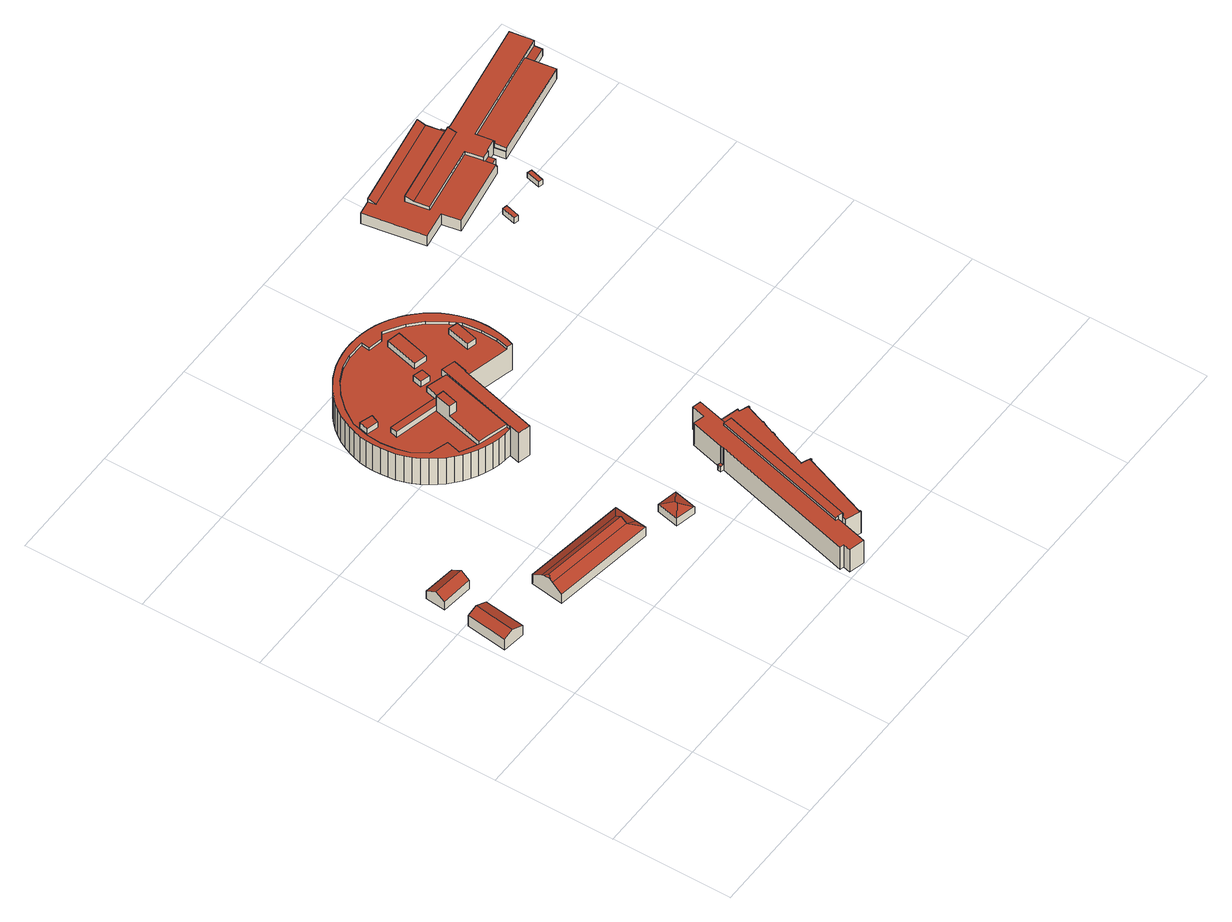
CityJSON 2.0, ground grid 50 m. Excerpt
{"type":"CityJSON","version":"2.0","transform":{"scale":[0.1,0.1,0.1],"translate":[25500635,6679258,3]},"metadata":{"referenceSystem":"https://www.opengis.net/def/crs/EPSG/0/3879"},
"CityObjects":{
"building1":{"type":"Building","attributes":{"Integrate_LoD[1].overlap_filter":89,"Integrate_LoD[1].overlap_file_to_DB":100,"Integrate_LoD[1].overlap_DB_to_file":100,"Integrate_LoD[1].area_diff_filter":10,"Integrate_LoD[1].area_diff":0,"Integrate_LoD[1].matching_mode":1,"Integrate_LoD[1].integration_date":"2016-10-28","Integrate_LoD[1].integrating_person":"vcdb_user","GroundLevel":7.46,"HighestRoof":13.59,"LowestRoof":13.59,"BREC_RoofNames":"flat","BREC_BuildingHeightNN":13.59,"KG_KRAKENN":41510,"REPAIRED":"no","TILA_KOODI":2,"CODE":"111","C_KAYTTARK":"899","Kerrosala":324,"Rakennuksen_tila":"voimassa","Kayttotarkoitus":"Muu käyttötarkoitus","Kerroksia":2,"Rakennustunnus_(VTJ-PRT)":"1023546928","Katuosoite":"Viikinkaari 8","Valmistunut":"1908-12-31","Rakennusaine":"Puu","Tilavuus":810,"Kokonaisala":324,"Rakennustunnus_(RATU)":41510,"roofType":"1000","measuredHeight":6.13},"address":[{"country":"Finland","locality":"Helsinki"},{"country":"Finland","locality":"Helsinki"}],"geometry":[{"type":"Solid","lod":"2","boundaries":[[[[0,1,2,3,4]],[[5,0,4,6]],[[2,7,8,3]],[[5,9,1,0]],[[9,7,2,1]],[[6,4,3,8]],[[7,9,5,6,8]]]],"semantics":{"surfaces":[{"type":"WallSurface"},{"type":"RoofSurface","Area":98.44,"RoofPitch":66.58,"ZMax":7.34,"ZMaxASL":14.8,"ZMin":5.06,"ZMinASL":12.52,"RoofOrientation":97.19},{"type":"RoofSurface","Area":78.04,"RoofPitch":66.58,"ZMax":7.34,"ZMaxASL":14.8,"ZMin":5.52,"ZMinASL":12.98,"RoofOrientation":277.19},{"type":"GroundSurface"}],"values":[[0,0,0,1,2,3,0]]}}]},
"building2":{"type":"Building","attributes":{"Integrate_LoD[1].overlap_filter":89,"Integrate_LoD[1].overlap_file_to_DB":100,"Integrate_LoD[1].overlap_DB_to_file":100,"Integrate_LoD[1].area_diff_filter":10,"Integrate_LoD[1].area_diff":0,"Integrate_LoD[1].matching_mode":1,"Integrate_LoD[1].integration_date":"2016-10-28","Integrate_LoD[1].integrating_person":"vcdb_user","GroundLevel":7.88,"HighestRoof":13.49,"LowestRoof":13.49,"BREC_RoofNames":"flat","BREC_BuildingHeightNN":13.49,"KG_KRAKENN":41504,"REPAIRED":"no","TILA_KOODI":2,"CODE":"111","C_KAYTTARK":"012","Kayttotarkoitus":"Asuinrakennus","Kerroksia":1,"Kerrosala":116,"Katuosoite":"Viikinkaari 8","Valmistunut":"1920-12-31","Rakennusaine":"Puu","Rakennuksen_tila":"voimassa","Tilavuus":325,"Kokonaisala":116,"Rakennustunnus_(RATU)":41504,"Rakennustunnus_(VTJ-PRT)":"1023546862","roofType":"1000","measuredHeight":5.61},"address":[{"country":"Finland","locality":"Helsinki"},{"country":"Finland","locality":"Helsinki"}],"geometry":[{"type":"Solid","lod":"2","boundaries":[[[[10,11,12,13]],[[14,15,16,17]],[[13,12,17,16]],[[11,10,18,19]],[[19,18,15,14]],[[15,18,10,13,16]],[[11,19,14,17,12]]]],"semantics":{"surfaces":[{"type":"WallSurface"},{"type":"GroundSurface"},{"type":"RoofSurface","Area":72.22,"RoofPitch":58.31,"ZMax":6.72,"ZMaxASL":14.6,"ZMin":3.86,"ZMinASL":11.74,"RoofOrientation":7.04},{"type":"RoofSurface","Area":60.75,"RoofPitch":58.3,"ZMax":6.72,"ZMaxASL":14.6,"ZMin":4.34,"ZMinASL":12.22,"RoofOrientation":187.04}],"values":[[0,0,1,2,3,0,0]]}}]},
"building3":{"type":"Building","attributes":{"Integrate_LoD[1].overlap_filter":89,"Integrate_LoD[1].overlap_file_to_DB":100,"Integrate_LoD[1].overlap_DB_to_file":100,"Integrate_LoD[1].area_diff_filter":10,"Integrate_LoD[1].area_diff":0,"Integrate_LoD[1].matching_mode":1,"Integrate_LoD[1].integration_date":"2016-10-28","Integrate_LoD[1].integrating_person":"vcdb_user","GroundLevel":6.16,"HighestRoof":12.48,"LowestRoof":12.48,"BREC_RoofNames":"flat","BREC_BuildingHeightNN":12.48,"KG_KRAKENN":41506,"REPAIRED":"no","TILA_KOODI":2,"CODE":"111","C_KAYTTARK":"941","Kerrosala":879,"Rakennuksen_tila":"voimassa","Kayttotarkoitus":"Muu käyttötarkoitus","Kerroksia":2,"Rakennustunnus_(VTJ-PRT)":"1023546884","Katuosoite":"Viikinkaari 8","Valmistunut":"1900-12-31","Rakennusaine":"Puu","Tilavuus":2510,"Kokonaisala":879,"Rakennustunnus_(RATU)":41506,"roofType":"1000","measuredHeight":6.32},"address":[{"country":"Finland","locality":"Helsinki"},{"country":"Finland","locality":"Helsinki"}],"geometry":[{"type":"Solid","lod":"2","boundaries":[[[[20,21,22,23]],[[24,25,26]],[[27,28,24,29]],[[30,31,25,24,28]],[[20,32,33,21]],[[33,32,27,29]],[[30,34,31]],[[22,21,33,29,35]],[[29,24,26,35]],[[35,26,22]],[[22,26,36,23]],[[25,31,34,36,26]],[[20,23,36,34,30,28,27,32]]]],"semantics":{"surfaces":[{"type":"WallSurface"},{"type":"RoofSurface","Area":213.14,"RoofPitch":56.75,"ZMax":7.59,"ZMaxASL":13.75,"ZMin":4.73,"ZMinASL":10.89,"RoofOrientation":8.61},{"type":"GroundSurface"},{"type":"RoofSurface","Area":1.83,"RoofPitch":54.69,"ZMax":9.24,"ZMaxASL":15.4,"ZMin":8.42,"ZMinASL":14.58,"RoofOrientation":278.2},{"type":"RoofSurface","Area":42.72,"RoofPitch":60.14,"ZMax":7.59,"ZMaxASL":13.75,"ZMin":4.72,"ZMinASL":10.89,"RoofOrientation":98.24},{"type":"RoofSurface","Area":213.99,"RoofPitch":56.89,"ZMax":7.59,"ZMaxASL":13.75,"ZMin":4.73,"ZMinASL":10.89,"RoofOrientation":188.61}],"values":[[0,0,1,1,2,0,3,0,4,4,5,5,0]]}}]},
"building4":{"type":"Building","attributes":{"CODE":"111","C_KAYTTARK":"999","Integrate_LoD[1].overlap_filter":89,"Integrate_LoD[1].overlap_file_to_DB":100,"Integrate_LoD[1].overlap_DB_to_file":100,"Integrate_LoD[1].area_diff_filter":10,"Integrate_LoD[1].area_diff":0,"Integrate_LoD[1].matching_mode":1,"Integrate_LoD[1].integration_date":"2016-10-28","Integrate_LoD[1].integrating_person":"vcdb_user","GroundLevel":5.52,"HighestRoof":9.77,"LowestRoof":9.77,"BREC_RoofNames":"flat","BREC_BuildingHeightNN":9.77,"KG_KRAKENN":41512,"REPAIRED":"no","TILA_KOODI":2,"Kerrosala":81,"Rakennuksen_tila":"voimassa","Kayttotarkoitus":"Muu käyttötarkoitus","Kerroksia":1,"Rakennustunnus_(VTJ-PRT)":"1023546939","Katuosoite":"Viikinkaari 8","Valmistunut":"1951-12-31","Rakennusaine":"Betoni tai kevytbetoni","Tilavuus":240,"Kokonaisala":81,"Rakennustunnus_(RATU)":41512,"roofType":"1000","measuredHeight":4.26},"address":[{"country":"Finland","locality":"Helsinki"},{"country":"Finland","locality":"Helsinki"}],"geometry":[{"type":"Solid","lod":"2","boundaries":[[[[37,38,39,40,41]],[[39,38,42,43]],[[44,42,38,37,45]],[[46,47,48,42,44]],[[43,42,48]],[[44,45,49,46]],[[49,45,37,41]],[[47,46,49,41,40]],[[47,40,39,43,48]]]],"semantics":{"surfaces":[{"type":"RoofSurface","Area":22.15,"RoofPitch":64.97,"ZMax":5.69,"ZMaxASL":11.21,"ZMin":3.56,"ZMinASL":9.07,"RoofOrientation":12.42},{"type":"RoofSurface","Area":23.33,"RoofPitch":64.97,"ZMax":5.69,"ZMaxASL":11.21,"ZMin":3.77,"ZMinASL":9.29,"RoofOrientation":282.31},{"type":"WallSurface"},{"type":"RoofSurface","Area":18.88,"RoofPitch":64.96,"ZMax":5.69,"ZMaxASL":11.21,"ZMin":3.76,"ZMinASL":9.28,"RoofOrientation":192.42},{"type":"GroundSurface"},{"type":"RoofSurface","Area":27.15,"RoofPitch":64.97,"ZMax":5.69,"ZMaxASL":11.21,"ZMin":3.61,"ZMinASL":9.12,"RoofOrientation":102.3}],"values":[[0,1,2,2,3,4,2,2,5]]}}]},
"building5":{"type":"Building","attributes":{"Integrate_LoD[1].overlap_filter":89,"Integrate_LoD[1].overlap_file_to_DB":100,"Integrate_LoD[1].overlap_DB_to_file":100,"Integrate_LoD[1].area_diff_filter":10,"Integrate_LoD[1].area_diff":0,"Integrate_LoD[1].matching_mode":1,"Integrate_LoD[1].integration_date":"2016-10-28","Integrate_LoD[1].integrating_person":"vcdb_user","GroundLevel":8.06,"HighestRoof":20.4,"LowestRoof":20.4,"BREC_RoofNames":"flat","BREC_BuildingHeightNN":20.4,"KG_KRAKENN":112366,"REPAIRED":"no","TILA_KOODI":2,"CODE":"111","C_KAYTTARK":"531","Kerrosala":9956,"Rakennuksen_tila":"voimassa","Kayttotarkoitus":"Muu käyttötarkoitus","Kerroksia":5,"Rakennustunnus_(VTJ-PRT)":"103127002F","Katuosoite":"Viikinkaari 11","Valmistunut":"1999-05-31","Rakennusaine":"Betoni tai kevytbetoni","Tilavuus":49769,"Kokonaisala":10781,"Rakennustunnus_(RATU)":43966,"roofType":"1000","measuredHeight":12.34},"address":[{"country":"Finland","locality":"Helsinki"},{"country":"Finland","locality":"Helsinki"}],"geometry":[{"type":"Solid","lod":"2","boundaries":[[[[50,51,52,53]],[[54,50,53,55]],[[56,57,58,59]],[[60,61,62,63]],[[64,65,66,67,68,69,70,71,72,73,74,75,76,77,78]],[[79,80,81,82]],[[56,61,60,83,84,85,86,87,88,57]],[[89,90,91,92]],[[93,94,95,96]],[[97,98,99,100]],[[90,89,101,102]],[[103,104,105,106]],[[107,108,109,110,111,112,113,114,115,116,117,118,119,120,121,63,62,122,123,124,125,126,127,128,129,130,131,132,133,134,135,55,53,52,136,106,105,137,138,139,140,141],[142,143,144,145],[101,146,147,102],[148,149,150,151],[152,153,154,155]],[[57,88,156,58]],[[157,158,67,66]],[[159,160,64,78]],[[78,77,114,113]],[[161,162,134,133]],[[76,75,116,115]],[[163,161,133,132]],[[164,54,55,135]],[[75,74,117,116]],[[162,164,135,134]],[[79,82,143,142]],[[98,97,152,155]],[[165,166,167,168]],[[169,165,168,170]],[[80,79,142,145]],[[81,80,145,144]],[[99,98,155,154]],[[171,169,170,172]],[[173,171,172,174]],[[77,76,115,114]],[[100,99,154,153]],[[175,163,132,131]],[[82,81,144,143]],[[97,100,153,152]],[[176,177,178,179]],[[166,176,179,167]],[[180,181,182,183]],[[184,180,183,185]],[[186,187,188,189,190,191]],[[177,190,189,178]],[[186,192,193,187]],[[194,184,185,195]],[[196,194,195,197]],[[129,198,199,175,131,130]],[[200,201,127,126]],[[202,196,197,203]],[[204,202,203,205]],[[206,207,208,209]],[[207,210,211,208]],[[212,206,209,213]],[[214,173,174,215]],[[216,214,215,217]],[[218,198,129,128]],[[219,212,213,220]],[[221,219,220,222]],[[223,216,217,224]],[[181,223,224,182]],[[225,221,222,226]],[[227,225,226,228]],[[201,218,128,127]],[[229,227,228,230]],[[231,229,230,232]],[[233,234,235,236]],[[237,233,236,238]],[[239,87,86,240,241,242,243]],[[241,244,245,242]],[[246,247,248,249]],[[210,246,249,211]],[[250,231,232,251]],[[252,250,251,253]],[[254,200,126,125]],[[255,204,205,256]],[[257,255,256,258]],[[136,52,51,259,103,106]],[[260,257,258,261]],[[247,260,261,248]],[[262,263,123,122]],[[71,120,119,118,73,72]],[[264,265,266,267]],[[268,264,267,269]],[[270,271,272,273]],[[244,270,273,245]],[[65,64,160,274,157,66]],[[74,73,118,117]],[[91,90,102,147]],[[275,268,269,276]],[[277,275,276,278]],[[279,237,238,280]],[[281,279,280,282]],[[68,67,158,159,78,113,112,111,283]],[[284,252,253,285]],[[286,284,285,287]],[[274,160,159,158,157]],[[288,70,69,68,283,289]],[[290,286,287,291]],[[271,290,291,272]],[[292,281,282,293]],[[265,292,293,266]],[[93,96,149,148]],[[294,295,109,108]],[[85,84,83,121,120,71,70,288,240,86]],[[88,87,239,156]],[[94,93,148,151]],[[296,283,111,110]],[[297,277,278,298]],[[299,297,298,300]],[[301,254,125,124,123,263]],[[302,299,300,303]],[[192,302,303,193]],[[295,296,110,109]],[[96,95,150,149]],[[304,235,234,262,122,62,61,56,59,305]],[[306,307,141,140]],[[212,219,221,225,227,229,231,250,252,284,286,290,271,270,244,241,240,288,289,283,296,295,294,308,307,306,309,310,311,104,103,259,51,50,54,164,162,161,163,175,199,198,218,201,200,254,301,263,262,234,233,237,279,281,292,265,264,268,275,277,297,299,302,192,186,191,190,177,176,166,165,169,171,173,214,216,223,181,180,184,194,196,202,204,255,257,260,247,246,210,207,206]],[[309,306,140,139]],[[92,91,147,146]],[[83,60,63,121]],[[238,236,235,304,305,59,58,156,239,243,242,245,273,272,291,287,285,253,251,232,230,228,226,222,220,213,209,208,211,249,248,261,258,256,205,203,197,195,185,183,182,224,217,215,174,172,170,168,167,179,178,189,188,187,193,303,300,298,278,276,269,267,266,293,282,280]],[[308,294,108,107]],[[138,137,105,104,311,310,309,139]],[[95,94,151,150]],[[89,92,146,101]],[[307,308,107,141]]]],"semantics":{"surfaces":[{"type":"WallSurface"},{"type":"RoofSurface","Area":415.85,"RoofPitch":90,"ZMax":15.02,"ZMaxASL":23.08,"ZMin":15.02,"ZMinASL":23.08,"RoofOrientation":-1},{"type":"RoofSurface","Area":2035.97,"RoofPitch":90,"ZMax":12.32,"ZMaxASL":20.38,"ZMin":12.32,"ZMinASL":20.38,"RoofOrientation":-1},{"type":"RoofSurface","Area":23.42,"RoofPitch":90,"ZMax":20.07,"ZMaxASL":28.13,"ZMin":20.07,"ZMinASL":28.13,"RoofOrientation":-1},{"type":"RoofSurface","Area":528.02,"RoofPitch":90,"ZMax":13.62,"ZMaxASL":21.68,"ZMin":13.62,"ZMinASL":21.68,"RoofOrientation":-1},{"type":"GroundSurface"}],"values":[[0,0,0,0,1,1,1,1,1,1,0,0,2,0,0,0,0,0,0,0,0,0,0,0,0,0,0,0,0,0,0,0,0,0,0,0,0,0,0,0,0,0,0,0,0,0,0,0,0,0,0,0,0,0,0,0,0,0,0,0,0,0,0,0,0,0,0,0,0,0,0,0,0,0,0,0,0,0,0,0,0,0,0,0,0,0,0,0,0,0,0,0,0,0,0,3,0,0,0,0,0,0,0,0,0,0,0,0,0,0,0,0,0,0,0,0,4,0,0,0,5,0,0,0,0,0]]}}]},
"building6":{"type":"Building","attributes":{"Integrate_LoD[1].overlap_filter":89,"Integrate_LoD[1].overlap_file_to_DB":100,"Integrate_LoD[1].overlap_DB_to_file":100,"Integrate_LoD[1].area_diff_filter":10,"Integrate_LoD[1].area_diff":0,"Integrate_LoD[1].matching_mode":1,"Integrate_LoD[1].integration_date":"2016-10-28","Integrate_LoD[1].integrating_person":"vcdb_user","GroundLevel":3.03,"HighestRoof":14.44,"LowestRoof":14.44,"BREC_RoofNames":"flat","BREC_BuildingHeightNN":14.44,"KG_KRAKENN":16414,"REPAIRED":"no","TILA_KOODI":2,"CODE":"111","C_KAYTTARK":"532","Kerrosala":3547,"Rakennuksen_tila":"voimassa","Kayttotarkoitus":"Yleinen tai liikerakennus","Kerroksia":3,"Rakennustunnus_(VTJ-PRT)":"103126968C","Katuosoite":"Viikinkaari 6","Valmistunut":"1999-12-31","Rakennusaine":"Betoni tai kevytbetoni","Tilavuus":15141,"Kokonaisala":3667,"Rakennustunnus_(RATU)":16414,"roofType":"1000","measuredHeight":11.41},"address":[{"country":"Finland","locality":"Helsinki"},{"country":"Finland","locality":"Helsinki"}],"geometry":[{"type":"Solid","lod":"2","boundaries":[[[[312,313,314,315,316,317,318,319]],[[320,321,322,323,324,325]],[[313,312,326,327]],[[315,314,328,329]],[[330,331,332,333,334,335]],[[336,337,338,339,340,341]],[[338,342,343,339]],[[340,344,345,341]],[[345,344,343,342,346,347]],[[348,349,350,351]],[[352,353,354,355,356,357]],[[358,337,336,359]],[[360,361,362,363,364,365]],[[324,331,330,325]],[[366,353,352,367]],[[368,369,370,371]],[[372,373,365,364]],[[374,363,362,375]],[[372,376,377,373]],[[378,379,377,376]],[[380,368,371,381]],[[318,317,382,383]],[[384,385,386,387,361,360]],[[312,319,388,326]],[[389,390,391,392]],[[393,394,395,358,359]],[[396,389,392,397]],[[398,367,352,357,320,325,330,335,384,360,365,373,377,379,399,400,401,402,329,328,403,381,371,370,404,405,406,407,408,397,392,391,393,359,336,341,345,347]],[[409,400,399,410]],[[409,411,401,400]],[[412,402,401,411]],[[413,380,381,403]],[[404,414,415,351,350,405]],[[398,416,417,418,366,367]],[[406,349,348,419,420,407]],[[409,410,378,376,372,364,363,374,386,385,334,333,322,321,356,355,417,416,346,342,338,337,358,395,421,383,382,422,412,411]],[[380,413,327,326,388,423,394,390,389,396,424,420,419,415,414,369,368]],[[378,410,399,379]],[[402,412,422,316,315,329]],[[317,316,422,382]],[[340,339,343,344]],[[361,387,375,362]],[[324,323,332,331]],[[366,418,354,353]],[[386,374,375,387]],[[346,416,398,347]],[[417,355,354,418]],[[356,321,320,357]],[[322,333,332,323]],[[334,385,384,335]],[[328,314,313,327,413,403]],[[390,394,393,391]],[[394,423,421,395]],[[424,396,397,408]],[[350,349,406,405]],[[318,383,421,423,388,319]],[[420,424,408,407]],[[369,414,404,370]],[[415,419,348,351]]]],"semantics":{"surfaces":[{"type":"RoofSurface","Area":207.47,"RoofPitch":90,"ZMax":12.85,"ZMaxASL":15.88,"ZMin":12.85,"ZMinASL":15.88,"RoofOrientation":-1},{"type":"WallSurface"},{"type":"RoofSurface","Area":1.7,"RoofPitch":90,"ZMax":2.66,"ZMaxASL":5.69,"ZMin":2.66,"ZMinASL":5.69,"RoofOrientation":-1},{"type":"GroundSurface"},{"type":"RoofSurface","Area":477.16,"RoofPitch":90,"ZMax":11.36,"ZMaxASL":14.39,"ZMin":11.36,"ZMinASL":14.39,"RoofOrientation":-1},{"type":"RoofSurface","Area":0.05,"RoofPitch":90,"ZMax":3.38,"ZMaxASL":6.41,"ZMin":3.38,"ZMinASL":6.41,"RoofOrientation":-1}],"values":[[0,1,1,1,1,1,1,1,1,2,1,1,1,1,1,1,1,1,1,1,1,1,1,1,1,1,1,3,1,1,1,1,1,1,1,4,4,1,1,1,5,5,5,5,1,1,1,1,1,1,1,1,1,1,1,1,1,1,1]]}}]},
"building7":{"type":"Building","attributes":{"Integrate_LoD[1].overlap_filter":89,"Integrate_LoD[1].overlap_file_to_DB":100,"Integrate_LoD[1].overlap_DB_to_file":100,"Integrate_LoD[1].area_diff_filter":10,"Integrate_LoD[1].area_diff":0,"Integrate_LoD[1].matching_mode":1,"Integrate_LoD[1].integration_date":"2016-10-28","Integrate_LoD[1].integrating_person":"vcdb_user","GroundLevel":8.94,"HighestRoof":11.94,"LowestRoof":11.94,"BREC_RoofNames":"flat","BREC_BuildingHeightNN":11.94,"REPAIRED":"no","CODE":"210","roofType":"1000","measuredHeight":3},"address":[{"country":"Finland","locality":"Helsinki"},{"country":"Finland","locality":"Helsinki"}],"geometry":[{"type":"Solid","lod":"2","boundaries":[[[[425,426,427,428]],[[429,426,425,430]],[[430,425,428,431]],[[431,428,427,432]],[[429,430,431,432]],[[432,427,426,429]]]],"semantics":{"surfaces":[{"type":"GroundSurface"},{"type":"WallSurface"},{"type":"RoofSurface","Area":11.73,"RoofPitch":90,"ZMax":3,"ZMaxASL":11.94,"ZMin":3,"ZMinASL":11.94,"RoofOrientation":-1}],"values":[[0,1,1,1,2,1]]}}]},
"building8":{"type":"Building","attributes":{"GroundLevel":9.03,"HighestRoof":11.53,"LowestRoof":11.53,"BREC_RoofNames":"flat","BREC_BuildingHeightNN":11.53,"REPAIRED":"no","CODE":"210","Integrate_LoD[1].overlap_filter":89,"Integrate_LoD[1].overlap_file_to_DB":100,"Integrate_LoD[1].overlap_DB_to_file":100,"Integrate_LoD[1].area_diff_filter":10,"Integrate_LoD[1].area_diff":0,"Integrate_LoD[1].matching_mode":1,"Integrate_LoD[1].integration_date":"2016-10-28","Integrate_LoD[1].integrating_person":"vcdb_user","roofType":"1000","measuredHeight":2.5},"address":[{"country":"Finland","locality":"Helsinki"},{"country":"Finland","locality":"Helsinki"}],"geometry":[{"type":"Solid","lod":"2","boundaries":[[[[433,434,435,436]],[[436,435,437,438]],[[438,437,439,440]],[[440,439,434,433]],[[438,440,433,436]],[[439,437,435,434]]]],"semantics":{"surfaces":[{"type":"WallSurface"},{"type":"RoofSurface","Area":11.71,"RoofPitch":90,"ZMax":2.5,"ZMaxASL":11.53,"ZMin":2.5,"ZMinASL":11.53,"RoofOrientation":-1},{"type":"GroundSurface"}],"values":[[0,0,0,0,1,2]]}}]},
"building9":{"type":"Building","attributes":{"Integrate_LoD[1].overlap_filter":89,"Integrate_LoD[1].overlap_file_to_DB":100,"Integrate_LoD[1].overlap_DB_to_file":100,"Integrate_LoD[1].area_diff_filter":10,"Integrate_LoD[1].area_diff":0,"Integrate_LoD[1].matching_mode":1,"Integrate_LoD[1].integration_date":"2016-10-28","Integrate_LoD[1].integrating_person":"vcdb_user","GroundLevel":8.55,"HighestRoof":14.43,"LowestRoof":14.43,"BREC_RoofNames":"flat","BREC_BuildingHeightNN":14.43,"KG_KRAKENN":16435,"REPAIRED":"no","TILA_KOODI":2,"CODE":"111","C_KAYTTARK":"531","Kerrosala":3388,"Rakennuksen_tila":"voimassa","Kayttotarkoitus":"Muu käyttötarkoitus","Kerroksia":2,"Rakennustunnus_(VTJ-PRT)":"103127013U","Katuosoite":"Latokartanonkaari 3","Valmistunut":"1971-12-31","Rakennusaine":"Betoni tai kevytbetoni","Tilavuus":10431,"Kokonaisala":3477,"Rakennustunnus_(RATU)":16435,"roofType":"1000","measuredHeight":5.88},"address":[{"country":"Finland","locality":"Helsinki"},{"country":"Finland","locality":"Helsinki"}],"geometry":[{"type":"Solid","lod":"2","boundaries":[[[[441,442,443,444,445,446,447,448,449,450,451,452,453,454,455]],[[456,457,458,459,460,461,462]],[[463,464,465,466,467,468,469,470,471,472,473,474,475,476,477,478]],[[479,480,481,482,483,484,485,486,487,488,489,490,491,492,493,494,495,496]],[[458,457,479,496]],[[460,459,497,498]],[[494,468,467,499,500,495]],[[461,460,498,499,467,466]],[[475,474,446,445]],[[495,500,497,459,458,496]],[[454,489,488,455]],[[485,501,502,443,442,486]],[[479,457,456,503,504,480]],[[505,453,452]],[[506,501,485,484]],[[507,506,484,483]],[[476,475,445,444]],[[444,443,502,508]],[[489,454,453,505,509,490]],[[503,510,511,504]],[[501,506,507,512,508,502]],[[513,514,515,516]],[[469,468,494,493]],[[517,471,470,513,516,448,447,518]],[[500,499,498,497]],[[490,509,451,450,491]],[[449,448,516,515]],[[517,472,471]],[[441,455,488,487]],[[491,450,449,515,514,492]],[[482,478,477,512,507,483]],[[492,514,513,470,469,493]],[[466,465,462,461]],[[456,462,510,503]],[[480,504,511,464,463,481]],[[446,474,473,518,447]],[[442,441,487,486]],[[472,517,518,473]],[[482,481,463,478]],[[477,476,444,508,512]],[[462,465,464,511,510]],[[451,509,505,452]]]],"semantics":{"surfaces":[{"type":"RoofSurface","Area":947.2,"RoofPitch":90,"ZMax":5.44,"ZMaxASL":13.99,"ZMin":5.44,"ZMinASL":13.99,"RoofOrientation":-1},{"type":"RoofSurface","Area":791.81,"RoofPitch":90,"ZMax":6.98,"ZMaxASL":15.53,"ZMin":6.98,"ZMinASL":15.53,"RoofOrientation":-1},{"type":"GroundSurface"},{"type":"WallSurface"},{"type":"RoofSurface","Area":1.74,"RoofPitch":90,"ZMax":3.55,"ZMaxASL":12.1,"ZMin":3.55,"ZMinASL":12.1,"RoofOrientation":-1},{"type":"RoofSurface","Area":25.48,"RoofPitch":83.37,"ZMax":4.13,"ZMaxASL":12.68,"ZMin":3.75,"ZMinASL":12.3,"RoofOrientation":170.87},{"type":"RoofSurface","Area":136.09,"RoofPitch":71.03,"ZMax":8.2,"ZMaxASL":16.75,"ZMin":6.98,"ZMinASL":15.53,"RoofOrientation":170.72},{"type":"RoofSurface","Area":149.79,"RoofPitch":62.23,"ZMax":7.12,"ZMaxASL":15.67,"ZMin":5.44,"ZMinASL":13.99,"RoofOrientation":170.72}],"values":[[0,0,1,2,3,3,3,3,3,3,3,3,3,3,3,3,3,3,3,4,4,4,3,3,5,3,3,3,3,3,3,3,3,3,3,3,3,6,3,3,3,7]]}}]}
},
"vertices":[
[96,785,95],[43,792,118],[2,798,100],[2,798,45],[96,785,45],[117,955,95],[117,955,45],[23,968,100],[23,968,45],[65,962,118],
[47,1163,87],[180,1145,88],[180,1145,49],[47,1163,49],[170,1062,92],[37,1078,92],[37,1078,49],[170,1062,49],[42,1117,116],[175,1100,116],
[308,762,32],[738,697,32],[738,697,79],[308,762,79],[702,800,108],[698,774,124],[694,748,108],[328,901,79],[322,858,108],[757,836,79],[320,845,116],[330,830,124],[328,901,32],[757,836,32],[317,819,116],[744,741,79],[315,806,108],
[866,730,62],[865,727,63],[897,678,82],[950,712,61],[950,713,61],[846,637,63],[894,668,82],[846,637,25],[866,730,25],[929,618,25],[929,618,61],[926,619,63],[950,713,25],
[630,1924,187],[577,1885,187],[577,1885,174],[630,1924,174],[690,1951,187],[690,1951,174],[904,1577,205],[815,1242,205],[815,1242,51],[904,1577,51],[921,1633,205],[906,1576,205],[906,1576,174],[921,1633,174],[747,1563,201],[736,1521,201],[730,1497,201],[697,1505,201],[657,1350,201],[690,1340,201],[778,1314,201],[857,1623,201],[809,1637,201],[769,1649,201],[754,1590,201],[721,1600,201],[538,1645,201],[530,1615,201],[713,1571,201],[547,1731,201],[495,1748,201],[485,1709,201],[533,1697,201],[863,1649,205],[857,1623,205],[778,1314,205],[774,1298,205],[777,1298,205],[765,1255,205],[827,1706,201],[786,1718,201],[777,1680,201],[817,1668,201],[926,1872,201],[872,1884,201],[837,1745,201],[891,1732,201],[1080,1728,202],[1042,1739,202],[1018,1642,202],[1056,1633,202],[827,1706,174],[786,1718,174],[529,1833,187],[488,1770,187],[488,1770,174],[529,1833,174],[489,1523,174],[524,1471,174],[602,1446,174],[587,1387,174],[657,1350,174],[697,1505,174],[713,1571,174],[530,1615,174],[538,1645,174],[721,1600,174],[754,1590,174],[769,1649,174],[809,1637,174],[857,1623,174],[863,1649,174],[1095,1526,174],[1107,1576,174],[1109,1619,174],[1110,1647,174],[1101,1722,174],[1081,1763,174],[1034,1834,174],[985,1884,174],[937,1915,174],[908,1933,174],[880,1915,174],[819,1926,174],[824,1961,174],[748,1964,174],[539,1843,174],[484,1751,174],[473,1712,174],[471,1702,174],[466,1644,174],[474,1577,174],[547,1731,174],[533,1697,174],[485,1709,174],[495,1748,174],[817,1668,174],[777,1680,174],[926,1872,174],[891,1732,174],[837,1745,174],[872,1884,174],[1080,1728,174],[1056,1633,174],[1018,1642,174],[1042,1739,174],[765,1255,51],[730,1497,251],[697,1505,251],[713,1571,251],[747,1563,251],[819,1926,187],[824,1961,187],[880,1915,187],[748,1964,187],[862,1986,187],[891,1979,187],[891,1979,51],[862,1986,51],[832,1991,187],[832,1991,51],[802,1993,187],[802,1993,51],[772,1993,187],[772,1993,51],[908,1933,187],[920,1969,187],[947,1957,187],[947,1957,51],[920,1969,51],[628,1952,187],[655,1965,187],[655,1965,51],[628,1952,51],[602,1936,187],[602,1936,51],[999,1925,187],[999,1925,51],[996,1927,51],[974,1942,51],[974,1942,187],[996,1927,187],[1022,1906,187],[1022,1906,51],[577,1919,187],[577,1919,51],[554,1899,187],[554,1899,51],[985,1884,187],[937,1915,187],[1101,1722,187],[1081,1763,187],[533,1877,187],[533,1877,51],[514,1854,187],[514,1854,51],[445,1628,187],[445,1658,187],[445,1658,51],[445,1628,51],[447,1688,187],[447,1688,51],[448,1598,187],[448,1598,51],[742,1989,187],[742,1989,51],[712,1984,187],[712,1984,51],[1034,1834,187],[453,1568,187],[453,1568,51],[461,1539,187],[461,1539,51],[683,1976,187],[683,1976,51],[471,1510,187],[471,1510,51],[484,1483,187],[484,1483,51],[500,1457,187],[500,1457,51],[517,1432,187],[517,1432,51],[1127,1549,187],[1117,1521,187],[1117,1521,51],[1127,1549,51],[1134,1578,187],[1134,1578,51],[777,1298,51],[774,1298,187],[747,1300,187],[747,1300,51],[774,1298,51],[717,1305,187],[717,1305,51],[452,1718,187],[460,1747,187],[460,1747,51],[452,1718,51],[536,1409,187],[536,1409,51],[558,1388,187],[558,1388,51],[1110,1647,187],[497,1829,187],[497,1829,51],[482,1803,187],[482,1803,51],[539,1843,187],[470,1775,187],[470,1775,51],[1095,1526,187],[1107,1576,187],[1130,1728,187],[1136,1699,187],[1136,1699,51],[1130,1728,51],[1122,1757,187],[1122,1757,51],[688,1313,187],[659,1324,187],[659,1324,51],[688,1313,51],[736,1521,251],[1111,1785,187],[1111,1785,51],[1098,1812,187],[1098,1812,51],[1138,1608,187],[1138,1608,51],[1140,1638,187],[1140,1638,51],[657,1350,187],[581,1369,187],[581,1369,51],[606,1351,187],[606,1351,51],[778,1314,187],[690,1340,187],[632,1336,187],[632,1336,51],[1140,1669,187],[1140,1669,51],[524,1471,187],[602,1446,187],[587,1387,187],[1082,1838,187],[1082,1838,51],[1064,1863,187],[1064,1863,51],[1109,1619,187],[1044,1885,187],[1044,1885,51],[1095,1526,51],[906,1576,51],[466,1644,187],[474,1577,187],[489,1523,187],[471,1702,187],[473,1712,187],[484,1751,187],
[1112,141,129],[1123,138,129],[1123,140,129],[1143,135,129],[1143,133,129],[1145,132,129],[1300,713,129],[1267,722,129],[1336,562,0],[1336,562,114],[1338,562,114],[1338,562,34],[1349,558,34],[1349,558,0],[1112,141,116],[1123,138,116],[1123,140,0],[1143,135,0],[1344,545,0],[1344,545,34],[1333,549,34],[1333,549,114],[1331,549,114],[1331,549,0],[1356,717,0],[1356,717,114],[1393,701,114],[1393,701,34],[1394,701,34],[1394,701,0],[1392,697,114],[1392,697,34],[1393,696,34],[1393,696,0],[1388,698,114],[1388,698,0],[1179,676,27],[1167,680,27],[1164,666,27],[1176,663,27],[1365,601,0],[1365,601,34],[1355,605,34],[1355,605,114],[1353,605,114],[1353,605,0],[1359,726,114],[1359,726,0],[1309,444,0],[1309,444,34],[1289,390,34],[1289,390,114],[1288,390,114],[1288,390,0],[1370,614,34],[1370,614,0],[1031,52,116],[1015,56,116],[1015,56,0],[1031,52,0],[1309,381,114],[1309,381,0],[1272,396,114],[1272,396,34],[1308,377,114],[1308,377,0],[1303,379,114],[1303,379,0],[1023,23,116],[1023,23,0],[1145,132,114],[1300,713,114],[1292,450,0],[1292,450,114],[1293,450,114],[1293,450,34],[1267,722,116],[1278,862,116],[1313,853,116],[1313,853,0],[1278,862,0],[1286,745,0],[1286,745,116],[1286,745,114],[1262,804,116],[1262,804,0],[1358,619,0],[1196,99,0],[1201,98,0],[1199,93,0],[1137,117,0],[1087,6,0],[1177,662,0],[1164,666,0],[1167,680,0],[1180,676,0],[1218,816,0],[1201,98,114],[1196,99,114],[1199,93,114],[1137,117,114],[1087,6,116],[1177,662,116],[1176,663,116],[1358,619,114],[1360,618,114],[1360,618,34],[1179,676,116],[1180,676,116],[1279,719,114],[1143,133,114],[1279,719,116],[1218,816,116],
[1709,1960,59],[1727,1955,59],[1712,1896,59],[1693,1901,59],[1727,1955,89],[1709,1960,89],[1693,1901,89],[1712,1896,89],
[1901,1985,85],[1901,1985,60],[1886,1927,60],[1886,1927,85],[1904,1922,60],[1904,1922,85],[1920,1980,60],[1920,1980,85],
[1549,2113,110],[1562,2038,110],[1851,2084,110],[1844,2132,110],[1831,2205,110],[1542,2158,110],[1526,2254,110],[1884,2313,110],[1878,2346,110],[1877,2346,110],[1869,2396,110],[1458,2329,110],[1452,2361,110],[1394,2351,110],[1435,2096,110],[1940,2099,110],[2350,2165,110],[2336,2254,110],[2337,2254,110],[2331,2287,110],[1920,2220,110],[1932,2146,110],[1928,2149,125],[1929,2145,125],[1932,2146,125],[1920,2220,125],[2407,2299,125],[2392,2395,125],[1903,2315,125],[1903,2316,125],[1884,2313,125],[1890,2278,125],[1532,2219,125],[1542,2158,125],[1831,2205,125],[1844,2132,125],[1880,2138,125],[1880,2141,125],[2350,2165,56],[1936,2098,56],[1928,2149,56],[1880,2141,56],[1885,2110,56],[1856,2105,56],[1859,2086,56],[1562,2038,56],[1549,2113,56],[1435,2096,56],[1394,2351,56],[1863,2428,56],[1877,2346,56],[1898,2349,56],[1903,2315,56],[2392,2395,56],[2413,2267,56],[2336,2254,56],[2337,2254,93],[2331,2287,97],[2407,2299,97],[2413,2267,93],[1859,2086,95],[1851,2084,95],[1940,2099,91],[1936,2098,91],[1452,2361,127],[1856,2105,95],[1885,2110,95],[1844,2132,95],[1863,2428,127],[1932,2146,91],[1929,2145,91],[1880,2138,95],[1903,2316,93],[1898,2349,93],[1878,2346,93],[1884,2313,93],[1884,2313,138],[1526,2254,138]
]}
